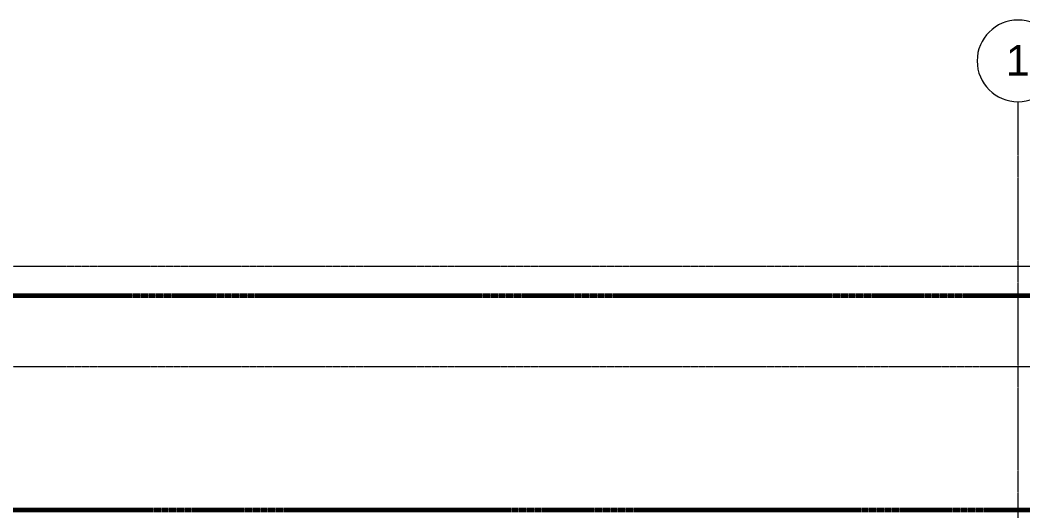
# Model space of a CAD drawing. Header units: inches. Extents: x -4169 to -1846, y 9706 to 12377.
# Drawn here: x -3871.9 to -3479.4, y 12184.3 to 12376.5 of the extents above; entities that cross this region are included whole.
import ezdxf

# ---------------------------------------------------------------- set-up
doc = ezdxf.new("R2010")
doc.units = ezdxf.units.IN
doc.header["$MEASUREMENT"] = 0
for name, pattern in [('Aligning Line 1_8_', [0.25, 0.125, -0.125]), ('Double Dash 3_8_', [1, 0.375, -0.125, 0.125, -0.125, 0.125, -0.125]), ('Grid Line 1_2_', [0.875, 0.5, -0.125, 0.125, -0.125])]:
    doc.linetypes.add(name, pattern=pattern)
for name, color, linetype, lineweight in [('0-1', 7, 'Continuous', 5), ('0-3', 147, 'Aligning Line 1_8_', 9), ('0-4', 165, 'Continuous', 5), ('C-PROP-LINE-1', 10, 'Double Dash 3_8_', 60), ('G-ANNO-SYMB-1', 147, 'Aligning Line 1_8_', 9), ('S-GRID-1', 1, 'Grid Line 1_2_', 9), ('S-GRID-IDEN', 1, 'Continuous', 9), ('S-GRID-IDEN-1', 147, 'Continuous', 9)]:
    doc.layers.add(name, color=color, linetype=linetype, lineweight=lineweight)
doc.styles.add('Arial', font='arial.ttf', dxfattribs={"height": 12})

# ---------------------------------------------------------------- blocks, each defined once
blk = doc.blocks.new('CTR - 1st Phase - Unit Layouts_rvt-1-ENLARGED RCP - 2ND FLOOR PLAN')
at = {"layer": 'G-ANNO-SYMB-1'}
blk.add_line((-1910.95, 12240.75), (-4009.53, 12240.75), dxfattribs=at)
blk = doc.blocks.new('Family - ___-1878357-ENLARGED RCP - 2ND FLOOR PLAN')
at = {"layer": 'C-PROP-LINE-1'}
for p, q in [((-3989.61, 12268.69), (-1910.95, 12268.69)), ((-3929.52, 12184.69), (-1910.95, 12184.69))]:
    blk.add_line(p, q, dxfattribs=at)
blk = doc.blocks.new('Grid - Grid Head - Circle-50561-ENLARGED RCP - 2ND FLOOR PLAN')
at = {"layer": 'S-GRID-IDEN-1'}
for start, end in [(360, 180), (180, 360)]:
    blk.add_arc((0, 0), 0.25, start, end, dxfattribs=at)
blk = doc.blocks.new('CTR - 1st Phase - Shell_rvt-1-ENLARGED RCP - 2ND FLOOR PLAN')
at = {"layer": 'G-ANNO-SYMB-1'}
blk.add_line((-1926.95, 12280.06), (-4071.96, 12280.06), dxfattribs=at)
at = {"layer": 'S-GRID-1'}
blk.add_line((-3481.32, 9836.18), (-3481.32, 12344.54), dxfattribs=at)
at = {"layer": '0-3'}
blk.add_blockref('Family - ___-1878357-ENLARGED RCP - 2ND FLOOR PLAN', (0, 0), dxfattribs=at)
at = {"layer": '0-4', "xscale": 63.99999999999997, "yscale": 63.99999999999997, "zscale": 63.99999999999997}
blk.add_blockref('Grid - Grid Head - Circle-50561-ENLARGED RCP - 2ND FLOOR PLAN', (-3481.32, 12360.54), dxfattribs=at)
at = {"layer": 'S-GRID-IDEN', "insert": (-3486.08, 12366.73), "char_height": 12, "width": 11.312, "attachment_point": 1, "style": 'Arial'}
blk.add_mtext('1', dxfattribs=at)

msp = doc.modelspace()

# ---------------------------------------------------------------- block references
at = {"layer": '0-1'}
for name in ['CTR - 1st Phase - Shell_rvt-1-ENLARGED RCP - 2ND FLOOR PLAN', 'CTR - 1st Phase - Unit Layouts_rvt-1-ENLARGED RCP - 2ND FLOOR PLAN']:
    msp.add_blockref(name, (0, 0), dxfattribs=at)

doc.saveas('drawing.dxf')
